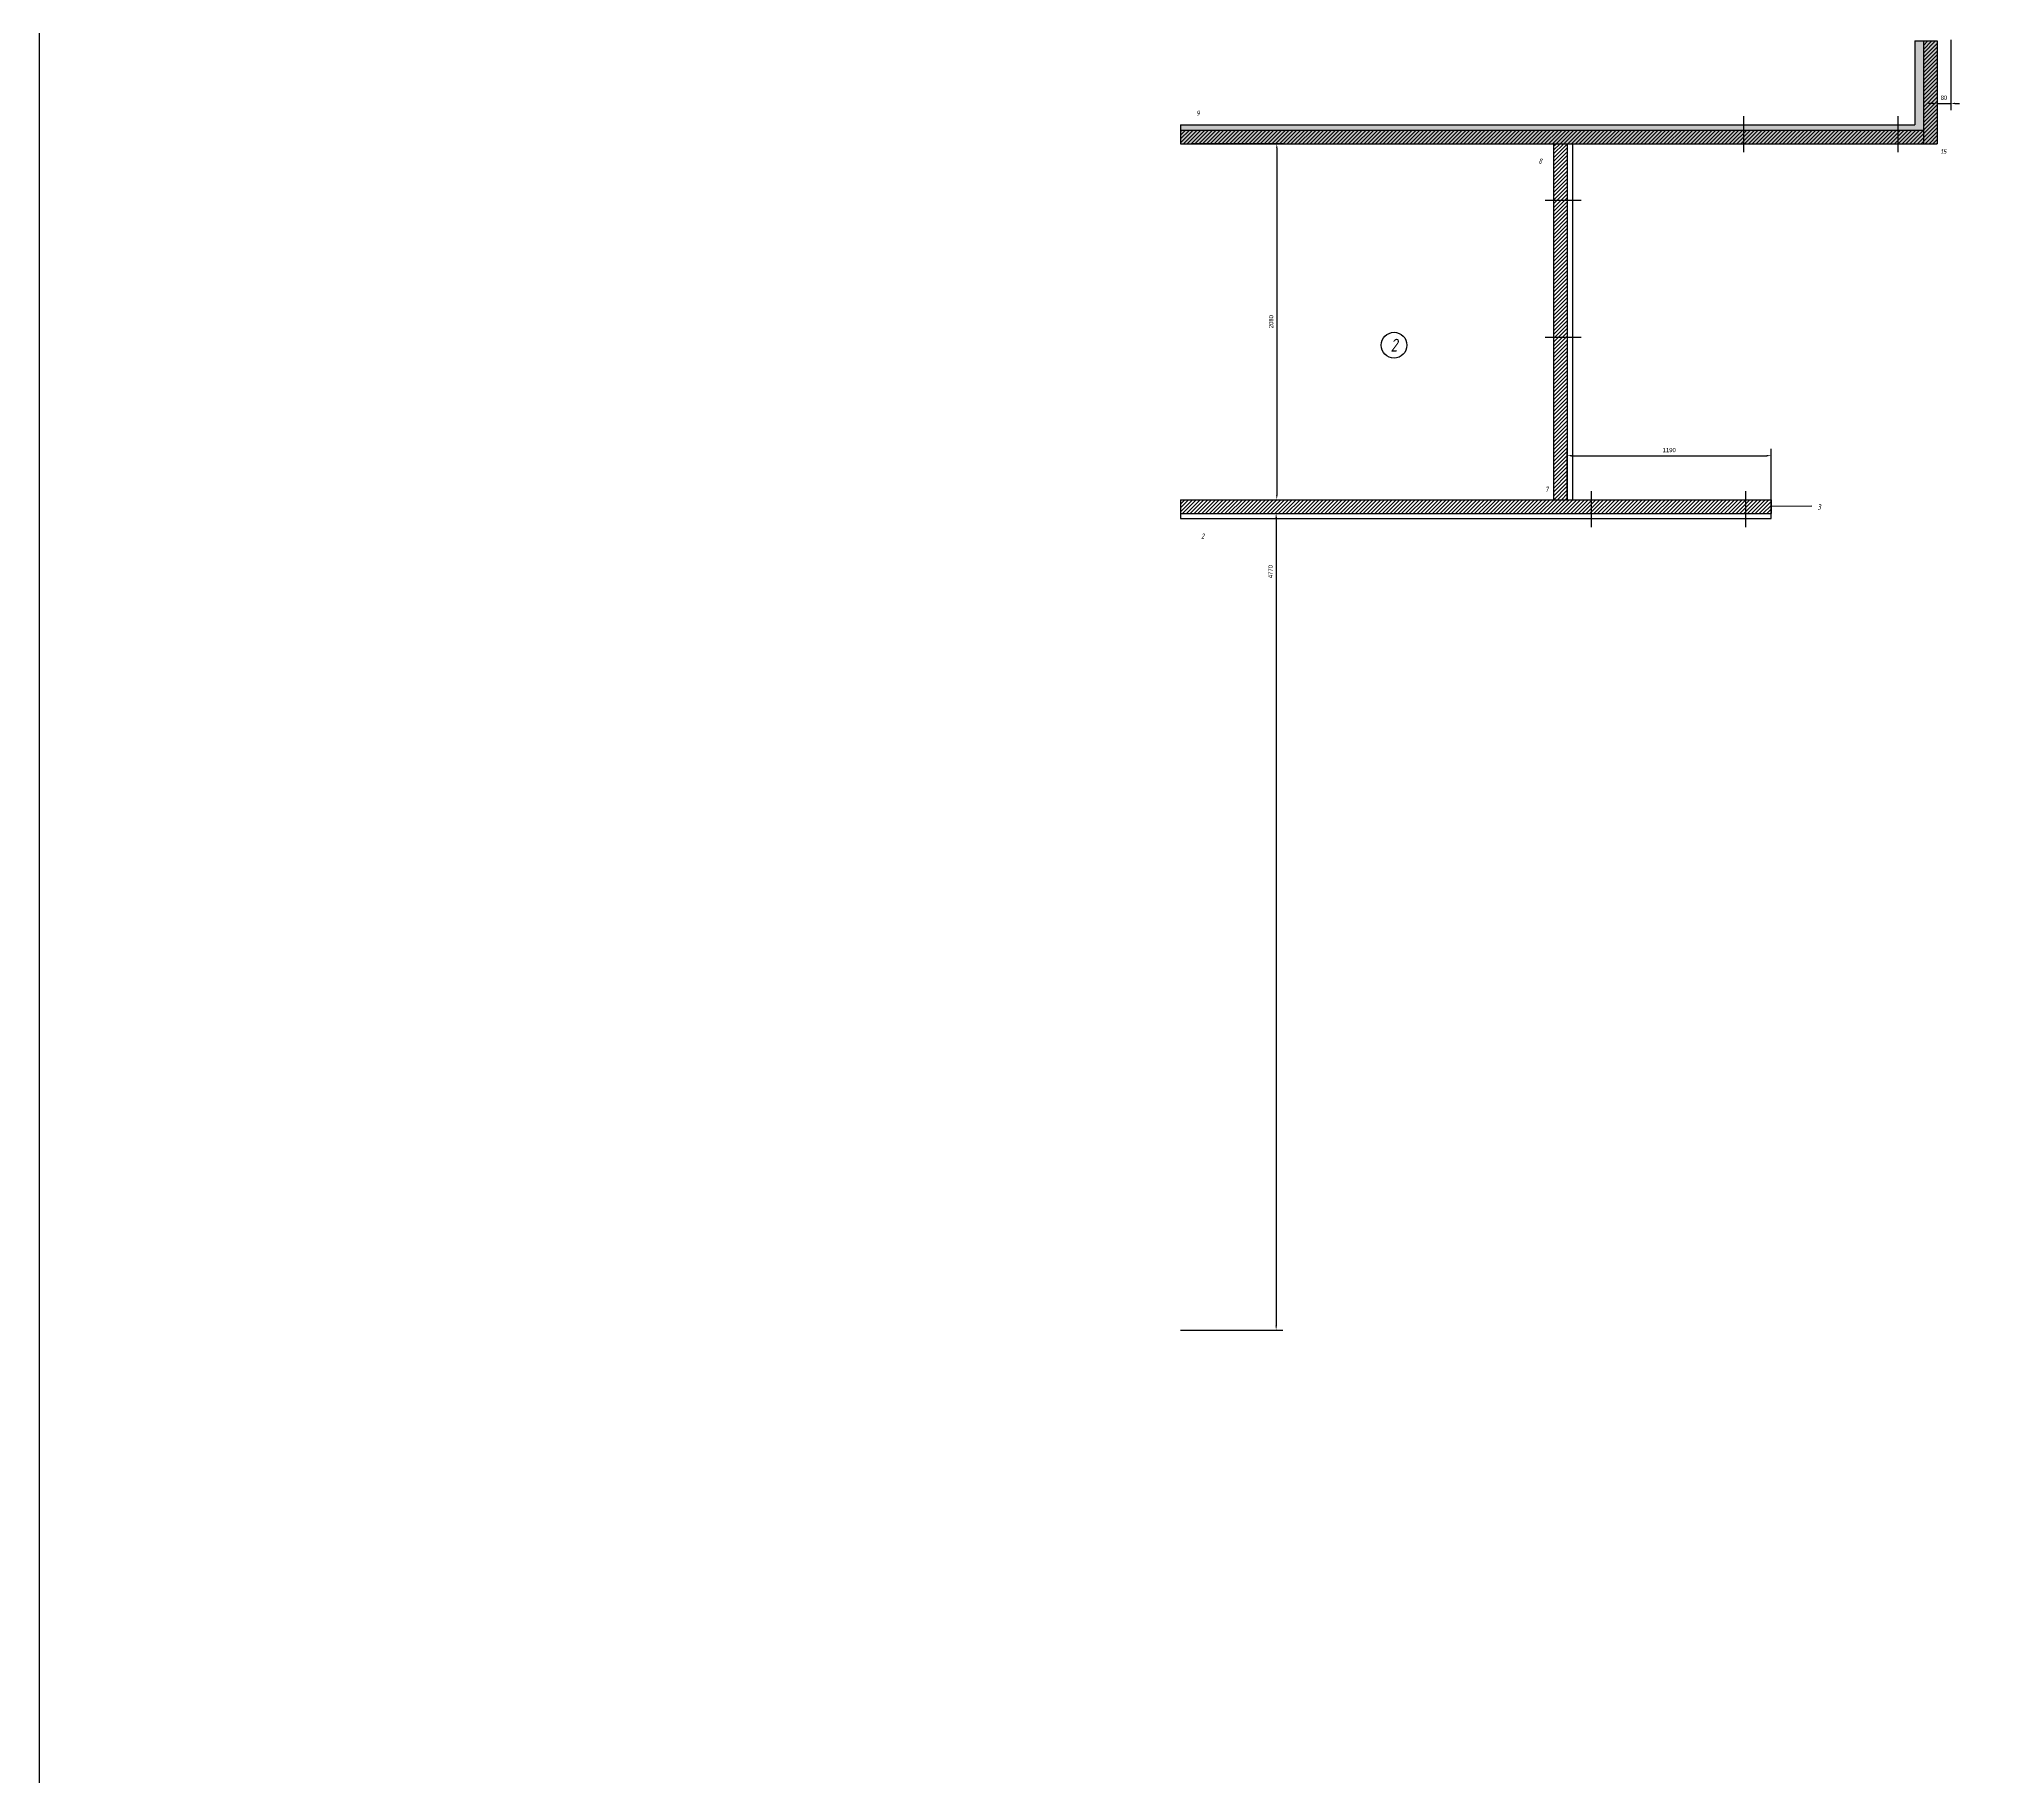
# Model space of a CAD drawing. Header units: millimetres. Extents: x 2143 to 79549, y -71394 to 24143.
# Drawn here: x 54643 to 66123, y -4497 to 5651 of the extents above; entities that cross this region are included whole.
import ezdxf
from ezdxf.enums import TextEntityAlignment as Align

# ---------------------------------------------------------------- set-up
doc = ezdxf.new("R2010")
doc.units = ezdxf.units.MM
doc.header["$PDMODE"] = 34
doc.header["$PDSIZE"] = 50
for name, color, linetype in [('01 Перегородки', 7, 'Continuous'), ('07 Номера помещений', 7, 'Continuous'), ('08 Размеры', 7, 'Continuous')]:
    doc.layers.add(name, color=color, linetype=linetype)
doc.layers.add('100 noprint', color=1, linetype='Continuous', plot=False)
doc.styles.get("Standard").update_dxf_attribs({"font": 'Ubuntu-R.ttf'})
doc.styles.add('ГОСТ-ISOCPEUR', font='isocpeui.ttf', dxfattribs={"width": 0.8})
doc.dimstyles.new('ISO-25', dxfattribs={"dimtxt": 2.5, "dimasz": 2.5, "dimexe": 1.25, "dimexo": 0.625, "dimtad": 1, "dimtxsty": 'Standard', "dimcen": 2.5, "dimadec": 0, "dimazin": 0, "dimtfac": 1, "dimtmove": 0, "dimatfit": 3, "dimfxl": 1, "dimarcsym": 0})
pattern_1 = [(37.5, (29284.71, 22632.025), (-1.60003, 48.941324), [0, -38.608, 0, -43.18, 0, -41.275]), (7.5, (29284.71, 22632.025), (44.95233, 71.68251), [0, -20.828, 0, -34.798, 0, -13.335]), (327.5, (29253.468, 22632.025), (79.099237, 0.14372), [0, -12.7, 0, -45.72, 0, -59.69]), (317.5, (29253.47, 22632.025), (76.35565, 22.29293), [0, -6.35, 0, -29.972, 0, -34.29])]

# ---------------------------------------------------------------- blocks, each defined once
blk = doc.blocks.new('*D322')
at = {"layer": '08 Размеры', "color": 0, "lineweight": -2}
for p, q in [((61378, 5042), (61911, 5042)), ((61871, 5017), (61871, 2987)), ((61378, 2962), (61911, 2962))]:
    blk.add_line(p, q, dxfattribs=at)
at = {"layer": '08 Размеры', "color": 0}
for points in [[(61875, 5017), (61867, 5017), (61871, 5042)], [(61867, 2987), (61875, 2987), (61871, 2962)]]:
    blk.add_solid(points, dxfattribs=at)
at = {"layer": 'Defpoints', "color": 0}
for p in [(61378, 5042), (61378, 2962), (61871, 2962)]:
    blk.add_point(p, dxfattribs=at)
at = {"layer": '08 Размеры', "color": 0, "insert": (61838, 4002), "char_height": 25, "attachment_point": 5, "rotation": 90}
blk.add_mtext('2080', dxfattribs=at)
blk = doc.blocks.new('*D323')
at = {"layer": '08 Размеры', "color": 0, "lineweight": -2}
for p, q in [((65728, 5642), (65728, 5237)), ((65808, 5648), (65808, 5237)), ((65703, 5277), (65678, 5277)), ((65728, 5277), (65808, 5277)), ((65833, 5277), (65858, 5277))]:
    blk.add_line(p, q, dxfattribs=at)
at = {"layer": '08 Размеры', "color": 0}
for points in [[(65703, 5272), (65703, 5281), (65728, 5277)], [(65833, 5281), (65833, 5272), (65808, 5277)]]:
    blk.add_solid(points, dxfattribs=at)
at = {"layer": 'Defpoints', "color": 0}
for p in [(65728, 5642), (65808, 5648), (65808, 5277)]:
    blk.add_point(p, dxfattribs=at)
at = {"layer": '08 Размеры', "color": 0, "insert": (65768, 5310), "char_height": 25, "attachment_point": 5}
blk.add_mtext('80', dxfattribs=at)
blk = doc.blocks.new('*D324')
at = {"layer": '08 Размеры', "color": 0, "lineweight": -2}
for p, q in [((61308, 2882), (61907, 2882)), ((61867, 2857), (61867, -1863)), ((61308, -1888), (61907, -1888))]:
    blk.add_line(p, q, dxfattribs=at)
at = {"layer": '08 Размеры', "color": 0}
for points in [[(61872, 2857), (61863, 2857), (61867, 2882)], [(61863, -1863), (61872, -1863), (61867, -1888)]]:
    blk.add_solid(points, dxfattribs=at)
at = {"layer": 'Defpoints', "color": 0}
for p in [(61308, 2882), (61308, -1888), (61867, -1888)]:
    blk.add_point(p, dxfattribs=at)
at = {"layer": '08 Размеры', "color": 0, "insert": (61834, 2542), "char_height": 25, "attachment_point": 5, "rotation": 90}
blk.add_mtext('4770', dxfattribs=at)
blk = doc.blocks.new('*D325')
at = {"layer": '08 Размеры', "color": 0, "lineweight": -2}
for p, q in [((63568, 2962), (63568, 3259)), ((63593, 3219), (64733, 3219)), ((64758, 2962), (64758, 3259))]:
    blk.add_line(p, q, dxfattribs=at)
at = {"layer": '08 Размеры', "color": 0}
for points in [[(63593, 3224), (63593, 3215), (63568, 3219)], [(64733, 3215), (64733, 3224), (64758, 3219)]]:
    blk.add_solid(points, dxfattribs=at)
at = {"layer": 'Defpoints', "color": 0}
for p in [(64758, 3219), (63568, 2962), (64758, 2962)]:
    blk.add_point(p, dxfattribs=at)
at = {"layer": '08 Размеры', "color": 0, "insert": (64163, 3252), "char_height": 25, "attachment_point": 5}
blk.add_mtext('1190', dxfattribs=at)

msp = doc.modelspace()

# ---------------------------------------------------------------- hatches: boundary and pattern name
at = {"layer": '01 Перегородки'}
h = msp.add_hatch(dxfattribs=at)
h.set_pattern_fill('ANSI31', color=4, scale=5, style=0)
edge = h.paths.add_edge_path()
edge.add_line((61308.005, 5041.527), (65728.005, 5041.527))
edge.add_line((61308.005, 5121.527), (61308.005, 5041.527))
edge.add_line((61308.005, 5121.527), (65648.005, 5121.527))
edge.add_line((65728.005, 5641.527), (65728.005, 5041.527))
edge.add_line((65648.005, 5641.527), (65728.005, 5641.527))
edge.add_line((65648.005, 5641.527), (65648.005, 5041.527))
h = msp.add_hatch(dxfattribs=at)
h.set_pattern_fill('AR-SAND', color=256, style=0)
h.set_pattern_definition(pattern_1)
h.paths.add_polyline_path([(61308.005, 5151.527), (61308.005, 5041.527), (65728.005, 5041.527), (65728.005, 5641.527), (65598.005, 5641.527), (65598.005, 5151.527)])
h = msp.add_hatch(dxfattribs=at)
h.set_pattern_fill('ANSI31', color=4, scale=5, style=0)
h.paths.add_polyline_path([(63568.005, 4711.527), (63568.005, 5041.527), (63488.005, 5041.527), (63488.005, 4711.527)])
h.paths.add_polyline_path([(63568.005, 4661.527), (63568.005, 4711.527), (63488.005, 4711.527), (63488.005, 4661.527)])
h.paths.add_polyline_path([(63568.005, 3961.527), (63568.005, 4661.527), (63488.005, 4661.527), (63488.005, 3996.527), (63488.005, 3961.527)])
h.paths.add_polyline_path([(63568.005, 3911.527), (63568.005, 3961.527), (63488.005, 3961.527), (63488.005, 3911.527)])
h.paths.add_polyline_path([(63568.005, 2961.527), (63568.005, 3911.527), (63488.005, 3911.527), (63488.005, 2961.527)])
h = msp.add_hatch(dxfattribs=at)
h.set_pattern_fill('AR-SAND', color=256, style=0)
h.set_pattern_definition(pattern_1)
edge = h.paths.add_edge_path()
edge.add_line((63598.005, 5041.527), (63598.005, 2961.527))
edge = h.paths.add_edge_path()
edge.add_line((63488.005, 5041.527), (63488.005, 2961.527))
h = msp.add_hatch(dxfattribs=at)
h.set_pattern_fill('ANSI31', color=4, scale=5, style=0)
edge = h.paths.add_edge_path()
edge.add_line((61308.005, 2961.527), (64758.005, 2961.527))
edge.add_line((61308.005, 2961.527), (61308.005, 2881.527))
edge.add_line((61308.005, 2881.527), (64758.005, 2881.527))
edge.add_line((64758.005, 2851.527), (64758.005, 2961.527))
h = msp.add_hatch(dxfattribs=at)
h.set_pattern_fill('AR-SAND', color=256, style=0)
h.set_pattern_definition(pattern_1)
edge = h.paths.add_edge_path()
edge.add_line((61308.005, 2961.527), (64758.005, 2961.527))
edge = h.paths.add_edge_path()
edge.add_line((61308.005, 2851.527), (64758.005, 2851.527))

# ---------------------------------------------------------------- linework, layer by layer
for p, q in [((65598.005, 5641.527), (65598.005, 5151.527)), ((65598.005, 5641.527), (65728.005, 5641.527)), ((65728.005, 5641.527), (65728.005, 5041.527)), ((64598.005, 5201.527), (64598.005, 4991.527)), ((65498.005, 5201.527), (65498.005, 4991.527)), ((61308.005, 5151.527), (65598.005, 5151.527)), ((61308.005, 5151.527), (61308.005, 5041.527)), ((61308.005, 5041.527), (65728.005, 5041.527)), ((63488.005, 5041.527), (63488.005, 2961.527)), ((63598.005, 5041.527), (63598.005, 2961.527)), ((63438.005, 4711.527), (63648.005, 4711.527)), ((63438.005, 3911.527), (63648.005, 3911.527)), ((63708.005, 3011.527), (63708.005, 2801.527)), ((64608.005, 3011.527), (64608.005, 2801.527)), ((61308.005, 2961.527), (64758.005, 2961.527)), ((61308.005, 2961.527), (61308.005, 2851.527)), ((64758.005, 2851.527), (64758.005, 2961.527)), ((64995.575, 2924.623), (64758.005, 2921.527)), ((61308.005, 2851.527), (64758.005, 2851.527))]:
    msp.add_line(p, q, dxfattribs=at)
at = {"layer": '01 Перегородки', "color": 4}
for p, q in [((65648.005, 5641.527), (65728.005, 5641.527)), ((65648.005, 5641.527), (65648.005, 5041.527)), ((65728.005, 5641.527), (65728.005, 5041.527)), ((61308.005, 5121.527), (65648.005, 5121.527)), ((61308.005, 5121.527), (61308.005, 5041.527)), ((61308.005, 5041.527), (65728.005, 5041.527)), ((63488.005, 5041.527), (63488.005, 2961.527)), ((63568.005, 5041.527), (63568.005, 2961.527)), ((61308.005, 2961.527), (64758.005, 2961.527)), ((61308.005, 2961.527), (61308.005, 2881.527)), ((61308.005, 2881.527), (64758.005, 2881.527)), ((64758.005, 2961.527), (64758.005, 2881.527))]:
    msp.add_line(p, q, dxfattribs=at)
at = {"layer": '07 Номера помещений'}
msp.add_circle((62555.802, 3864.72), 75, dxfattribs=at)
at = {"layer": '100 noprint', "color": 1}
msp.add_lwpolyline([(54642.936, 24143.287), (54642.936, -14645.454), (77602.543, -14645.454), (77602.543, 24143.287)], close=True, dxfattribs=at)

# ---------------------------------------------------------------- texts
at = {"layer": '01 Перегородки', "style": 'ГОСТ-ISOCPEUR', "width": 0.8}
for s, p in [('9', (61410.699, 5220.013)), ('8', (63410.699, 4940.013)), ('15', (65764.834, 4995.877)), ('7', (63447.981, 3022.73)), ('3', (65039.398, 2919.695)), ('2', (61438.553, 2749.888))]:
    msp.add_text(s, height=30, dxfattribs=at).set_placement(p, align=Align.MIDDLE)
at = {"layer": '07 Номера помещений', "style": 'ГОСТ-ISOCPEUR', "width": 0.8}
msp.add_text('2', height=75, dxfattribs=at).set_placement((62555.802, 3864.72), align=Align.MIDDLE)

# ---------------------------------------------------------------- dimensions: what is measured, and where the dimension line sits
at = {"layer": '08 Размеры'}
for base, p1, p2, picture, middle in [((65808.005, 5276.528), (65728.005, 5641.527), (65808.005, 5647.649), '*D323', (65768.005, 5309.587)), ((64758.005, 3219.347), (63568.005, 2961.527), (64758.005, 2961.527), '*D325', (64163.005, 3252.406))]:
    dim = msp.add_linear_dim(base=base, p1=p1, p2=p2, dimstyle='ISO-25', override={"dimtxt": 25, "dimasz": 25, "dimexe": 40, "dimexo": 0, "dimgap": 20}, dxfattribs=at)
    dim.commit()
    dim.dimension.update_dxf_attribs({"geometry": picture, "text_midpoint": middle})
for base, p1, p2, picture, middle in [((61871.076, 2961.527), (61378.005, 5041.527), (61378.005, 2961.527), '*D322', (61871.076, 4001.527)), ((61867.399, -1888.473), (61308.005, 2881.527), (61308.005, -1888.473), '*D324', (61867.399, 2542.314))]:
    dim = msp.add_linear_dim(base=base, p1=p1, p2=p2, angle=90, dimstyle='ISO-25', override={"dimtxt": 25, "dimasz": 25, "dimexe": 40, "dimexo": 0, "dimgap": 20}, dxfattribs=at)
    dim.commit()
    dim.dimension.update_dxf_attribs({"geometry": picture, "text_midpoint": middle, "dimtype": 160})

doc.saveas('drawing.dxf')
